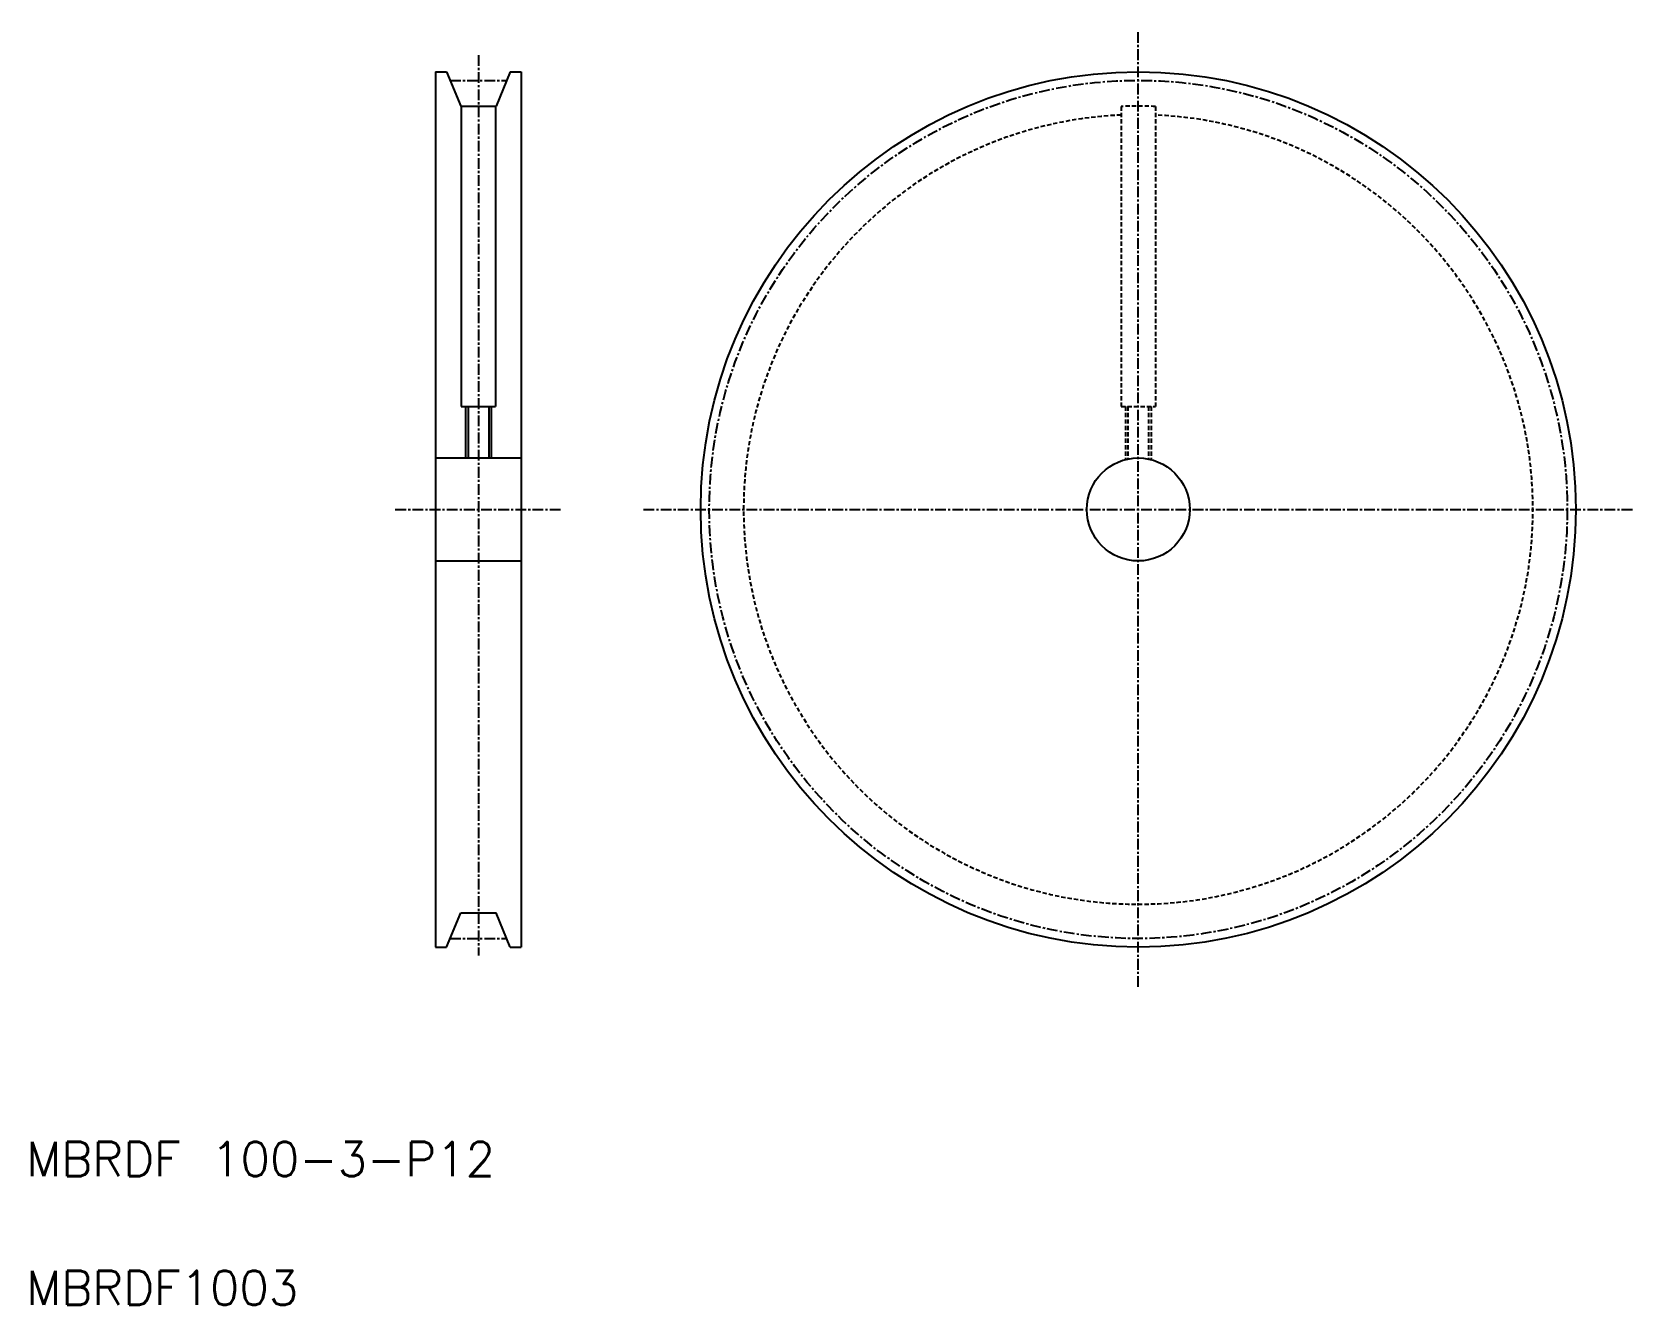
# Model space of a CAD drawing. Extents: x 34 to 220, y 296 to 444.
import ezdxf

# ---------------------------------------------------------------- set-up
doc = ezdxf.new("R2010")
doc.units = 0
doc.linetypes.add('CENTER', pattern=[2, 1.25, -0.25, 0.25, -0.25])
doc.linetypes.add('DASHED', pattern=[0.75, 0.5, -0.25])
doc.layers.get('0').update_dxf_attribs({"linetype": 'CONTINUOUS'})
doc.layers.add('CENTER', color=1, linetype='CENTER')
doc.styles.get("Standard").update_dxf_attribs({"font": 'txt.shx', "bigfont": '@extfont2.shx'})

msp = doc.modelspace()

# ---------------------------------------------------------------- linework, layer by layer
at = {"color": 7, "linetype": 'CONTINUOUS'}
for p, q in [((80.57, 439.43), (80.57, 337.43)), ((80.57, 439.43), (81.86, 439.43)), ((81.86, 439.43), (83.51, 435.43)), ((89.28, 439.43), (87.63, 435.43)), ((89.28, 439.43), (90.57, 439.43)), ((90.57, 439.43), (90.57, 337.43)), ((83.51, 435.43), (87.63, 435.43)), ((83.57, 435.43), (83.57, 400.43)), ((87.57, 435.43), (87.57, 400.43)), ((83.57, 400.43), (87.57, 400.43)), ((84.37, 400.43), (84.37, 394.43)), ((86.77, 400.43), (86.77, 394.43)), ((80.57, 394.43), (90.57, 394.43)), ((80.57, 382.43), (90.57, 382.43)), ((81.86, 337.43), (83.51, 341.43)), ((83.51, 341.43), (87.63, 341.43)), ((89.28, 337.43), (87.63, 341.43)), ((80.57, 337.43), (81.86, 337.43)), ((89.28, 337.43), (90.57, 337.43))]:
    msp.add_line(p, q, dxfattribs=at)
at = {"color": 3, "linetype": 'DASHED'}
for p, q in [((160.48, 435.39), (160.48, 400.43)), ((164.48, 435.39), (164.48, 400.43)), ((160.48, 400.43), (164.48, 400.43)), ((160.98, 400.43), (160.98, 394.24)), ((161.28, 400.43), (161.28, 394.31)), ((163.68, 400.43), (163.68, 394.31)), ((163.98, 400.43), (163.98, 394.24))]:
    msp.add_line(p, q, dxfattribs=at)
at = {"color": 3, "linetype": 'CONTINUOUS'}
for p, q in [((84.07, 400.43), (84.07, 394.43)), ((87.07, 400.43), (87.07, 394.43))]:
    msp.add_line(p, q, dxfattribs=at)
at = {"color": 7, "linetype": 'CONTINUOUS'}
for radius in [51, 6]:
    msp.add_circle((162.48, 388.43), radius, dxfattribs=at)
at = {"color": 3, "linetype": 'DASHED'}
for radius, start, end in [(47, 87.5611, 92.4389), (46, 92.4919, 87.5081)]:
    msp.add_arc((162.48, 388.43), radius, start, end, dxfattribs=at)
at = {"layer": 'CENTER', "color": 1, "linetype": 'CENTER'}
for p, q in [((162.48, 332.8), (162.48, 444.06)), ((85.57, 441.38), (85.57, 336.44)), ((82.27, 438.43), (88.87, 438.43)), ((75.89, 388.43), (95.25, 388.43)), ((104.82, 388.43), (220.14, 388.43)), ((82.27, 338.43), (88.87, 338.43))]:
    msp.add_line(p, q, dxfattribs=at)
msp.add_circle((162.48, 388.43), 50, dxfattribs=at)

# ---------------------------------------------------------------- texts
at = {"color": 7, "linetype": 'CONTINUOUS'}
for s, p in [('MBRDF 100-3-P12', (32.86, 310.73)), ('MBRDF1003', (32.86, 295.73))]:
    msp.add_text(s, height=4, dxfattribs=at).set_placement(p)

doc.saveas('drawing.dxf')
